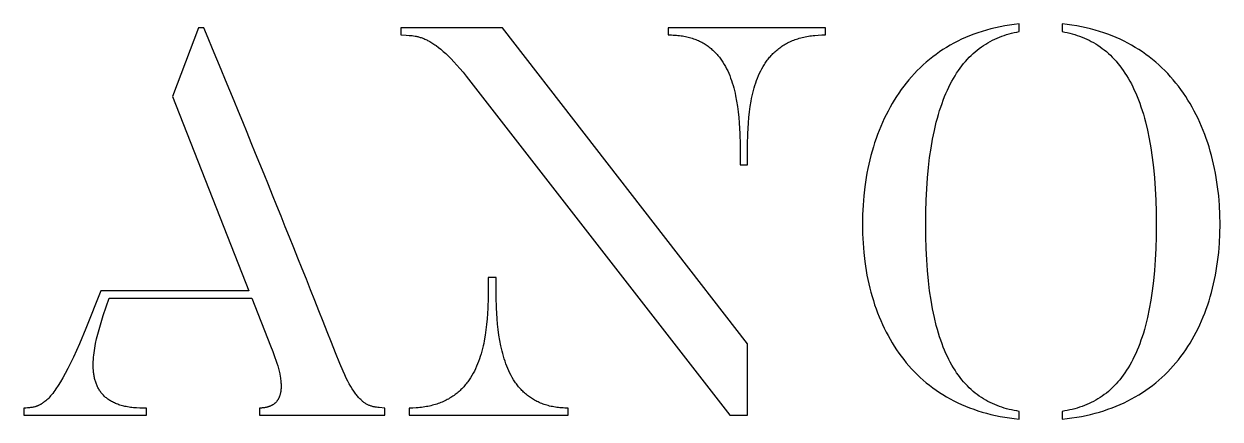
# Model space of a CAD drawing. Header units: millimetres. Extents: x 3735 to 5333, y 3252 to 4770.
# Drawn here: x 4995.3 to 5041.62, y 3393.63 to 3408.93 of the extents above; entities that cross this region are included whole.
import ezdxf

# ---------------------------------------------------------------- set-up
doc = ezdxf.new("R2010")
doc.units = ezdxf.units.MM
doc.layers.add('MASHARAB', color=6, linetype='Continuous', true_color=0xff00ff)

msp = doc.modelspace()

# ---------------------------------------------------------------- linework, layer by layer
at = {"layer": 'MASHARAB'}
msp.add_lwpolyline([(5007.526, 3395.779, 0.004811), (5002.263, 3408.776), (5002.05, 3408.776), (5001.048, 3406.113), (5004.01, 3398.591), (4998.278, 3398.591), (4997.699, 3397.131), (4997.446, 3396.537), (4997.213, 3396.025), (4997, 3395.589), (4996.899, 3395.397), (4996.803, 3395.223), (4996.71, 3395.064), (4996.621, 3394.921), (4996.535, 3394.792), (4996.493, 3394.732), (4996.451, 3394.676), (4996.411, 3394.623), (4996.371, 3394.574), (4996.331, 3394.527), (4996.293, 3394.483), (4996.254, 3394.442), (4996.216, 3394.404), (4996.179, 3394.369), (4996.142, 3394.336), (4996.105, 3394.305), (4996.069, 3394.277), (4996.051, 3394.263), (4996.033, 3394.251), (4996.015, 3394.238), (4995.998, 3394.227), (4995.98, 3394.216), (4995.962, 3394.205), (4995.945, 3394.195), (4995.927, 3394.185), (4995.91, 3394.176), (4995.892, 3394.167), (4995.875, 3394.159), (4995.858, 3394.151), (4995.84, 3394.144), (4995.823, 3394.136), (4995.806, 3394.13), (4995.788, 3394.123), (4995.771, 3394.118), (4995.754, 3394.112), (4995.737, 3394.107), (4995.719, 3394.102), (4995.685, 3394.093), (4995.65, 3394.085), (4995.616, 3394.079), (4995.581, 3394.073), (4995.546, 3394.069), (4995.511, 3394.065), (4995.476, 3394.062), (4995.44, 3394.059), (4995.369, 3394.055), (4995.296, 3394.053), (4995.296, 3393.776), (5000.047, 3393.776), (5000.047, 3394.053), (4999.911, 3394.051), (4999.781, 3394.053), (4999.656, 3394.059), (4999.536, 3394.068), (4999.478, 3394.074), (4999.422, 3394.081), (4999.367, 3394.089), (4999.313, 3394.098), (4999.26, 3394.108), (4999.209, 3394.118), (4999.159, 3394.13), (4999.11, 3394.142), (4999.062, 3394.155), (4999.016, 3394.169), (4998.971, 3394.183), (4998.927, 3394.199), (4998.884, 3394.215), (4998.842, 3394.232), (4998.802, 3394.25), (4998.762, 3394.269), (4998.724, 3394.288), (4998.687, 3394.308), (4998.651, 3394.329), (4998.616, 3394.35), (4998.582, 3394.373), (4998.55, 3394.395), (4998.518, 3394.419), (4998.487, 3394.443), (4998.458, 3394.468), (4998.429, 3394.494), (4998.401, 3394.52), (4998.375, 3394.547), (4998.349, 3394.574), (4998.325, 3394.602), (4998.301, 3394.631), (4998.278, 3394.66), (4998.257, 3394.69), (4998.236, 3394.721), (4998.216, 3394.752), (4998.197, 3394.783), (4998.179, 3394.815), (4998.162, 3394.848), (4998.145, 3394.881), (4998.13, 3394.915), (4998.115, 3394.949), (4998.101, 3394.983), (4998.088, 3395.018), (4998.076, 3395.054), (4998.065, 3395.09), (4998.054, 3395.126), (4998.044, 3395.163), (4998.035, 3395.2), (4998.027, 3395.238), (4998.019, 3395.276), (4998.012, 3395.315), (4998.006, 3395.354), (4998.001, 3395.393), (4997.996, 3395.432), (4997.988, 3395.513), (4997.983, 3395.594), (4997.981, 3395.677), (4997.981, 3395.761), (4997.983, 3395.846), (4997.988, 3395.932), (4997.994, 3396.019), (4998.003, 3396.106), (4998.013, 3396.195), (4998.026, 3396.284), (4998.04, 3396.373), (4998.073, 3396.554), (4998.112, 3396.735), (4998.156, 3396.918), (4998.205, 3397.1), (4998.256, 3397.281), (4998.368, 3397.638), (4998.598, 3398.314), (5004.117, 3398.314), (5004.841, 3396.461), (5004.933, 3396.237), (5005.017, 3396.015), (5005.055, 3395.905), (5005.09, 3395.796), (5005.123, 3395.688), (5005.152, 3395.581), (5005.178, 3395.476), (5005.2, 3395.374), (5005.219, 3395.273), (5005.227, 3395.223), (5005.234, 3395.175), (5005.24, 3395.126), (5005.245, 3395.079), (5005.249, 3395.032), (5005.252, 3394.986), (5005.253, 3394.941), (5005.254, 3394.896), (5005.253, 3394.852), (5005.251, 3394.809), (5005.248, 3394.767), (5005.244, 3394.726), (5005.238, 3394.686), (5005.235, 3394.666), (5005.231, 3394.647), (5005.227, 3394.628), (5005.223, 3394.609), (5005.218, 3394.59), (5005.213, 3394.572), (5005.208, 3394.553), (5005.202, 3394.535), (5005.196, 3394.518), (5005.19, 3394.5), (5005.183, 3394.483), (5005.176, 3394.466), (5005.169, 3394.45), (5005.161, 3394.433), (5005.153, 3394.417), (5005.145, 3394.402), (5005.136, 3394.386), (5005.127, 3394.371), (5005.117, 3394.356), (5005.107, 3394.342), (5005.097, 3394.328), (5005.086, 3394.314), (5005.075, 3394.3), (5005.063, 3394.287), (5005.051, 3394.274), (5005.039, 3394.262), (5005.026, 3394.249), (5005.013, 3394.237), (5004.999, 3394.226), (5004.985, 3394.215), (5004.971, 3394.204), (5004.956, 3394.193), (5004.941, 3394.183), (5004.925, 3394.173), (5004.909, 3394.164), (5004.893, 3394.154), (5004.876, 3394.146), (5004.858, 3394.137), (5004.841, 3394.129), (5004.822, 3394.122), (5004.804, 3394.114), (5004.784, 3394.108), (5004.765, 3394.101), (5004.745, 3394.095), (5004.724, 3394.089), (5004.703, 3394.084), (5004.682, 3394.079), (5004.66, 3394.075), (5004.638, 3394.071), (5004.615, 3394.067), (5004.592, 3394.064), (5004.568, 3394.061), (5004.544, 3394.059), (5004.519, 3394.057), (5004.494, 3394.055), (5004.468, 3394.054), (5004.415, 3394.053), (5004.415, 3393.776), (5009.273, 3393.776), (5009.273, 3394.053), (5009.055, 3394.07), (5009.003, 3394.075), (5008.95, 3394.082), (5008.898, 3394.091), (5008.873, 3394.096), (5008.847, 3394.101), (5008.821, 3394.107), (5008.796, 3394.114), (5008.77, 3394.121), (5008.745, 3394.129), (5008.719, 3394.138), (5008.694, 3394.147), (5008.669, 3394.157), (5008.643, 3394.168), (5008.618, 3394.18), (5008.592, 3394.193), (5008.567, 3394.207), (5008.542, 3394.222), (5008.516, 3394.238), (5008.49, 3394.255), (5008.465, 3394.273), (5008.439, 3394.293), (5008.413, 3394.313), (5008.388, 3394.335), (5008.362, 3394.358), (5008.336, 3394.383), (5008.309, 3394.409), (5008.283, 3394.436), (5008.257, 3394.465), (5008.23, 3394.495), (5008.203, 3394.527), (5008.177, 3394.56), (5008.15, 3394.595), (5008.122, 3394.632), (5008.095, 3394.67), (5008.067, 3394.71), (5008.011, 3394.796), (5007.955, 3394.889), (5007.897, 3394.99), (5007.838, 3395.1), (5007.778, 3395.217), (5007.717, 3395.344), (5007.655, 3395.479)], format="xyb", close=True, dxfattribs=at)
for points in [[(5012.426, 3406.901), (5022.632, 3393.776), (5023.314, 3393.776), (5023.314, 3396.546), (5013.832, 3408.776), (5009.891, 3408.776), (5009.891, 3408.499), (5010.103, 3408.488), (5010.214, 3408.482), (5010.271, 3408.477), (5010.329, 3408.471), (5010.388, 3408.463), (5010.45, 3408.453), (5010.481, 3408.447), (5010.512, 3408.44), (5010.544, 3408.433), (5010.577, 3408.424), (5010.61, 3408.415), (5010.643, 3408.405), (5010.677, 3408.394), (5010.712, 3408.382), (5010.747, 3408.369), (5010.782, 3408.355), (5010.818, 3408.34), (5010.855, 3408.323), (5010.892, 3408.306), (5010.93, 3408.287), (5010.968, 3408.267), (5011.008, 3408.245), (5011.047, 3408.222), (5011.088, 3408.198), (5011.129, 3408.172), (5011.171, 3408.145), (5011.213, 3408.116), (5011.257, 3408.085), (5011.345, 3408.018), (5011.437, 3407.945), (5011.533, 3407.864), (5011.631, 3407.775), (5011.733, 3407.678), (5011.839, 3407.572), (5011.948, 3407.457), (5012.062, 3407.333), (5012.179, 3407.199), (5012.301, 3407.056)], [(5026.34, 3408.499), (5026.34, 3408.776), (5020.246, 3408.776), (5020.246, 3408.499), (5020.376, 3408.498), (5020.439, 3408.496), (5020.501, 3408.492), (5020.563, 3408.488), (5020.623, 3408.482), (5020.682, 3408.476), (5020.741, 3408.468), (5020.798, 3408.459), (5020.854, 3408.45), (5020.91, 3408.439), (5020.964, 3408.427), (5021.018, 3408.414), (5021.071, 3408.401), (5021.122, 3408.386), (5021.173, 3408.37), (5021.223, 3408.354), (5021.272, 3408.336), (5021.32, 3408.318), (5021.368, 3408.299), (5021.414, 3408.279), (5021.459, 3408.258), (5021.504, 3408.236), (5021.548, 3408.213), (5021.591, 3408.189), (5021.633, 3408.165), (5021.674, 3408.139), (5021.715, 3408.113), (5021.754, 3408.086), (5021.793, 3408.059), (5021.831, 3408.03), (5021.868, 3408.001), (5021.905, 3407.971), (5021.941, 3407.94), (5021.976, 3407.909), (5022.01, 3407.877), (5022.043, 3407.844), (5022.076, 3407.81), (5022.108, 3407.776), (5022.139, 3407.741), (5022.17, 3407.706), (5022.2, 3407.67), (5022.229, 3407.633), (5022.258, 3407.596), (5022.285, 3407.558), (5022.313, 3407.519), (5022.339, 3407.48), (5022.365, 3407.44), (5022.415, 3407.359), (5022.462, 3407.275), (5022.507, 3407.19), (5022.549, 3407.103), (5022.589, 3407.014), (5022.627, 3406.923), (5022.663, 3406.83), (5022.696, 3406.736), (5022.728, 3406.64), (5022.757, 3406.543), (5022.785, 3406.445), (5022.81, 3406.346), (5022.834, 3406.245), (5022.856, 3406.144), (5022.895, 3405.938), (5022.929, 3405.73), (5022.956, 3405.519), (5022.979, 3405.308), (5022.996, 3405.095), (5023.02, 3404.672), (5023.032, 3404.257), (5023.037, 3403.471), (5023.314, 3403.471), (5023.317, 3404.257), (5023.328, 3404.672), (5023.352, 3405.095), (5023.37, 3405.308), (5023.393, 3405.519), (5023.422, 3405.73), (5023.457, 3405.938), (5023.477, 3406.041), (5023.498, 3406.144), (5023.521, 3406.245), (5023.547, 3406.346), (5023.574, 3406.445), (5023.603, 3406.543), (5023.635, 3406.64), (5023.668, 3406.736), (5023.704, 3406.83), (5023.742, 3406.923), (5023.783, 3407.014), (5023.826, 3407.103), (5023.872, 3407.19), (5023.92, 3407.275), (5023.945, 3407.317), (5023.971, 3407.359), (5023.997, 3407.4), (5024.025, 3407.44), (5024.053, 3407.48), (5024.081, 3407.519), (5024.111, 3407.558), (5024.141, 3407.596), (5024.172, 3407.633), (5024.203, 3407.67), (5024.236, 3407.706), (5024.269, 3407.741), (5024.303, 3407.776), (5024.338, 3407.81), (5024.373, 3407.844), (5024.41, 3407.877), (5024.447, 3407.909), (5024.485, 3407.94), (5024.524, 3407.971), (5024.563, 3408.001), (5024.604, 3408.03), (5024.646, 3408.059), (5024.688, 3408.086), (5024.731, 3408.113), (5024.775, 3408.139), (5024.82, 3408.165), (5024.866, 3408.189), (5024.913, 3408.213), (5024.961, 3408.236), (5025.01, 3408.258), (5025.059, 3408.279), (5025.11, 3408.299), (5025.162, 3408.318), (5025.214, 3408.336), (5025.268, 3408.354), (5025.323, 3408.37), (5025.378, 3408.386), (5025.435, 3408.401), (5025.492, 3408.414), (5025.551, 3408.427), (5025.611, 3408.439), (5025.672, 3408.45), (5025.734, 3408.459), (5025.796, 3408.468), (5025.86, 3408.476), (5025.926, 3408.482), (5026.059, 3408.492), (5026.197, 3408.498)], [(5030.217, 3401.17), (5030.222, 3401.645), (5030.235, 3402.103), (5030.256, 3402.541), (5030.286, 3402.962), (5030.323, 3403.364), (5030.369, 3403.749), (5030.423, 3404.117), (5030.484, 3404.468), (5030.552, 3404.802), (5030.628, 3405.12), (5030.669, 3405.274), (5030.712, 3405.423), (5030.756, 3405.568), (5030.802, 3405.709), (5030.849, 3405.846), (5030.899, 3405.98), (5030.95, 3406.11), (5031.002, 3406.236), (5031.057, 3406.358), (5031.113, 3406.477), (5031.17, 3406.592), (5031.229, 3406.704), (5031.29, 3406.812), (5031.352, 3406.917), (5031.416, 3407.018), (5031.481, 3407.116), (5031.548, 3407.21), (5031.616, 3407.301), (5031.686, 3407.389), (5031.757, 3407.473), (5031.83, 3407.555), (5031.904, 3407.633), (5031.979, 3407.708), (5032.055, 3407.78), (5032.133, 3407.849), (5032.212, 3407.914), (5032.293, 3407.977), (5032.375, 3408.037), (5032.458, 3408.094), (5032.542, 3408.148), (5032.627, 3408.199), (5032.714, 3408.248), (5032.802, 3408.294), (5032.891, 3408.337), (5032.981, 3408.377), (5033.072, 3408.415), (5033.165, 3408.45), (5033.258, 3408.483), (5033.352, 3408.513), (5033.448, 3408.54), (5033.544, 3408.566), (5033.642, 3408.588), (5033.74, 3408.609), (5033.84, 3408.627), (5033.84, 3408.925), (5033.649, 3408.904), (5033.462, 3408.879), (5033.278, 3408.849), (5033.097, 3408.815), (5032.919, 3408.777), (5032.745, 3408.735), (5032.573, 3408.689), (5032.404, 3408.638), (5032.239, 3408.584), (5032.076, 3408.526), (5031.916, 3408.464), (5031.76, 3408.399), (5031.607, 3408.33), (5031.456, 3408.257), (5031.309, 3408.18), (5031.165, 3408.1), (5031.024, 3408.016), (5030.886, 3407.929), (5030.75, 3407.839), (5030.618, 3407.745), (5030.489, 3407.648), (5030.363, 3407.548), (5030.24, 3407.445), (5030.12, 3407.338), (5030.004, 3407.229), (5029.89, 3407.116), (5029.779, 3407.001), (5029.671, 3406.883), (5029.566, 3406.762), (5029.464, 3406.638), (5029.365, 3406.511), (5029.269, 3406.382), (5029.176, 3406.25), (5029.086, 3406.115), (5029, 3405.979), (5028.916, 3405.839), (5028.835, 3405.697), (5028.757, 3405.553), (5028.682, 3405.407), (5028.61, 3405.258), (5028.541, 3405.108), (5028.475, 3404.955), (5028.412, 3404.8), (5028.352, 3404.643), (5028.294, 3404.484), (5028.24, 3404.323), (5028.189, 3404.161), (5028.141, 3403.996), (5028.095, 3403.83), (5028.053, 3403.663), (5028.013, 3403.493), (5027.977, 3403.322), (5027.943, 3403.15), (5027.913, 3402.976), (5027.86, 3402.624), (5027.819, 3402.267), (5027.79, 3401.905), (5027.773, 3401.539), (5027.767, 3401.17), (5027.773, 3400.8), (5027.79, 3400.436), (5027.819, 3400.077), (5027.86, 3399.723), (5027.885, 3399.549), (5027.913, 3399.376), (5027.943, 3399.204), (5027.977, 3399.035), (5028.013, 3398.867), (5028.053, 3398.7), (5028.095, 3398.536), (5028.141, 3398.373), (5028.189, 3398.212), (5028.24, 3398.053), (5028.294, 3397.896), (5028.352, 3397.741), (5028.412, 3397.588), (5028.475, 3397.438), (5028.541, 3397.289), (5028.61, 3397.143), (5028.682, 3396.998), (5028.757, 3396.857), (5028.835, 3396.717), (5028.916, 3396.58), (5029, 3396.445), (5029.086, 3396.313), (5029.176, 3396.183), (5029.269, 3396.056), (5029.365, 3395.931), (5029.464, 3395.81), (5029.566, 3395.69), (5029.671, 3395.574), (5029.779, 3395.46), (5029.89, 3395.35), (5030.004, 3395.242), (5030.12, 3395.137), (5030.24, 3395.035), (5030.363, 3394.936), (5030.489, 3394.841), (5030.618, 3394.748), (5030.75, 3394.659), (5030.886, 3394.572), (5031.024, 3394.49), (5031.165, 3394.41), (5031.309, 3394.334), (5031.456, 3394.261), (5031.607, 3394.192), (5031.76, 3394.126), (5031.916, 3394.064), (5032.076, 3394.005), (5032.239, 3393.95), (5032.404, 3393.899), (5032.573, 3393.851), (5032.745, 3393.807), (5032.919, 3393.767), (5033.097, 3393.731), (5033.278, 3393.699), (5033.462, 3393.671), (5033.649, 3393.647), (5033.84, 3393.627), (5033.84, 3393.925), (5033.74, 3393.941), (5033.642, 3393.959), (5033.544, 3393.98), (5033.448, 3394.002), (5033.352, 3394.027), (5033.258, 3394.054), (5033.165, 3394.083), (5033.072, 3394.115), (5032.981, 3394.149), (5032.891, 3394.186), (5032.802, 3394.225), (5032.714, 3394.267), (5032.627, 3394.311), (5032.542, 3394.359), (5032.458, 3394.408), (5032.375, 3394.461), (5032.293, 3394.516), (5032.212, 3394.575), (5032.133, 3394.636), (5032.055, 3394.7), (5031.979, 3394.767), (5031.904, 3394.837), (5031.83, 3394.911), (5031.757, 3394.987), (5031.686, 3395.067), (5031.616, 3395.15), (5031.548, 3395.236), (5031.481, 3395.325), (5031.416, 3395.418), (5031.352, 3395.515), (5031.29, 3395.614), (5031.229, 3395.718), (5031.17, 3395.825), (5031.113, 3395.935), (5031.057, 3396.049), (5031.002, 3396.167), (5030.95, 3396.289), (5030.899, 3396.414), (5030.849, 3396.544), (5030.802, 3396.677), (5030.756, 3396.814), (5030.712, 3396.955), (5030.669, 3397.101), (5030.628, 3397.25), (5030.552, 3397.561), (5030.484, 3397.889), (5030.423, 3398.235), (5030.369, 3398.598), (5030.323, 3398.979), (5030.286, 3399.379), (5030.256, 3399.797), (5030.235, 3400.235), (5030.222, 3400.692)], [(5041.617, 3401.17), (5041.611, 3401.539), (5041.593, 3401.905), (5041.564, 3402.267), (5041.522, 3402.624), (5041.497, 3402.801), (5041.469, 3402.976), (5041.439, 3403.15), (5041.405, 3403.322), (5041.368, 3403.493), (5041.328, 3403.663), (5041.285, 3403.83), (5041.239, 3403.996), (5041.191, 3404.161), (5041.139, 3404.323), (5041.084, 3404.484), (5041.027, 3404.643), (5040.966, 3404.8), (5040.902, 3404.955), (5040.836, 3405.108), (5040.766, 3405.258), (5040.693, 3405.407), (5040.618, 3405.553), (5040.539, 3405.697), (5040.458, 3405.839), (5040.373, 3405.979), (5040.285, 3406.115), (5040.195, 3406.25), (5040.101, 3406.382), (5040.004, 3406.511), (5039.905, 3406.638), (5039.802, 3406.762), (5039.696, 3406.883), (5039.588, 3407.001), (5039.476, 3407.116), (5039.361, 3407.229), (5039.243, 3407.338), (5039.123, 3407.445), (5038.999, 3407.548), (5038.872, 3407.648), (5038.742, 3407.745), (5038.609, 3407.839), (5038.473, 3407.929), (5038.334, 3408.016), (5038.192, 3408.1), (5038.047, 3408.18), (5037.898, 3408.257), (5037.747, 3408.33), (5037.593, 3408.399), (5037.435, 3408.464), (5037.275, 3408.526), (5037.112, 3408.584), (5036.945, 3408.638), (5036.775, 3408.689), (5036.603, 3408.735), (5036.427, 3408.777), (5036.248, 3408.815), (5036.066, 3408.849), (5035.881, 3408.879), (5035.693, 3408.904), (5035.502, 3408.925), (5035.502, 3408.627), (5035.601, 3408.609), (5035.699, 3408.588), (5035.797, 3408.566), (5035.894, 3408.541), (5035.989, 3408.513), (5036.084, 3408.483), (5036.177, 3408.451), (5036.27, 3408.416), (5036.361, 3408.378), (5036.452, 3408.338), (5036.541, 3408.295), (5036.629, 3408.25), (5036.716, 3408.202), (5036.802, 3408.151), (5036.886, 3408.097), (5036.97, 3408.04), (5037.052, 3407.98), (5037.133, 3407.918), (5037.212, 3407.852), (5037.291, 3407.784), (5037.368, 3407.712), (5037.443, 3407.638), (5037.518, 3407.56), (5037.591, 3407.479), (5037.662, 3407.395), (5037.732, 3407.307), (5037.801, 3407.217), (5037.868, 3407.123), (5037.934, 3407.025), (5037.998, 3406.924), (5038.061, 3406.82), (5038.122, 3406.712), (5038.182, 3406.601), (5038.24, 3406.486), (5038.296, 3406.367), (5038.351, 3406.245), (5038.404, 3406.119), (5038.456, 3405.989), (5038.506, 3405.856), (5038.554, 3405.718), (5038.6, 3405.577), (5038.645, 3405.432), (5038.688, 3405.283), (5038.729, 3405.13), (5038.806, 3404.812), (5038.875, 3404.477), (5038.937, 3404.126), (5038.991, 3403.757), (5039.038, 3403.371), (5039.076, 3402.968), (5039.106, 3402.546), (5039.127, 3402.106), (5039.141, 3401.647), (5039.145, 3401.17), (5039.141, 3400.692), (5039.127, 3400.235), (5039.106, 3399.797), (5039.076, 3399.379), (5039.038, 3398.979), (5038.991, 3398.598), (5038.937, 3398.235), (5038.875, 3397.889), (5038.806, 3397.561), (5038.729, 3397.25), (5038.688, 3397.101), (5038.645, 3396.955), (5038.6, 3396.814), (5038.554, 3396.677), (5038.506, 3396.544), (5038.456, 3396.414), (5038.404, 3396.289), (5038.351, 3396.167), (5038.296, 3396.049), (5038.24, 3395.935), (5038.182, 3395.825), (5038.122, 3395.718), (5038.061, 3395.614), (5037.998, 3395.515), (5037.934, 3395.418), (5037.868, 3395.325), (5037.801, 3395.236), (5037.732, 3395.15), (5037.662, 3395.067), (5037.591, 3394.987), (5037.518, 3394.911), (5037.443, 3394.837), (5037.368, 3394.767), (5037.291, 3394.7), (5037.212, 3394.636), (5037.133, 3394.575), (5037.052, 3394.516), (5036.97, 3394.461), (5036.886, 3394.408), (5036.802, 3394.359), (5036.716, 3394.311), (5036.629, 3394.267), (5036.541, 3394.225), (5036.452, 3394.186), (5036.361, 3394.149), (5036.27, 3394.115), (5036.177, 3394.083), (5036.084, 3394.054), (5035.989, 3394.027), (5035.894, 3394.002), (5035.797, 3393.98), (5035.699, 3393.959), (5035.601, 3393.941), (5035.502, 3393.925), (5035.502, 3393.627), (5035.693, 3393.647), (5035.881, 3393.671), (5036.066, 3393.699), (5036.248, 3393.731), (5036.427, 3393.767), (5036.603, 3393.807), (5036.775, 3393.85), (5036.945, 3393.898), (5037.112, 3393.949), (5037.275, 3394.004), (5037.435, 3394.062), (5037.593, 3394.124), (5037.747, 3394.19), (5037.898, 3394.259), (5038.047, 3394.331), (5038.192, 3394.407), (5038.334, 3394.486), (5038.473, 3394.569), (5038.609, 3394.655), (5038.742, 3394.744), (5038.872, 3394.836), (5038.999, 3394.931), (5039.123, 3395.03), (5039.243, 3395.131), (5039.361, 3395.236), (5039.476, 3395.343), (5039.588, 3395.454), (5039.696, 3395.567), (5039.802, 3395.683), (5039.905, 3395.802), (5040.004, 3395.924), (5040.101, 3396.048), (5040.195, 3396.175), (5040.285, 3396.304), (5040.373, 3396.436), (5040.458, 3396.571), (5040.539, 3396.708), (5040.618, 3396.847), (5040.693, 3396.989), (5040.766, 3397.133), (5040.836, 3397.28), (5040.902, 3397.428), (5040.966, 3397.579), (5041.027, 3397.732), (5041.084, 3397.887), (5041.139, 3398.044), (5041.191, 3398.203), (5041.239, 3398.364), (5041.285, 3398.527), (5041.328, 3398.692), (5041.368, 3398.858), (5041.405, 3399.027), (5041.439, 3399.197), (5041.469, 3399.369), (5041.497, 3399.542), (5041.522, 3399.717), (5041.564, 3400.072), (5041.593, 3400.432), (5041.611, 3400.798)], [(5013.577, 3399.103), (5013.278, 3399.103), (5013.273, 3398.335), (5013.26, 3397.925), (5013.249, 3397.716), (5013.234, 3397.505), (5013.214, 3397.293), (5013.189, 3397.082), (5013.159, 3396.871), (5013.122, 3396.662), (5013.102, 3396.559), (5013.079, 3396.456), (5013.055, 3396.354), (5013.028, 3396.253), (5013, 3396.152), (5012.97, 3396.053), (5012.938, 3395.955), (5012.903, 3395.859), (5012.866, 3395.764), (5012.827, 3395.67), (5012.785, 3395.578), (5012.741, 3395.488), (5012.695, 3395.399), (5012.645, 3395.312), (5012.593, 3395.228), (5012.566, 3395.186), (5012.539, 3395.145), (5012.51, 3395.105), (5012.481, 3395.065), (5012.451, 3395.026), (5012.421, 3394.987), (5012.389, 3394.949), (5012.357, 3394.911), (5012.325, 3394.874), (5012.291, 3394.838), (5012.257, 3394.802), (5012.221, 3394.768), (5012.185, 3394.733), (5012.149, 3394.7), (5012.111, 3394.667), (5012.072, 3394.635), (5012.033, 3394.603), (5011.993, 3394.572), (5011.952, 3394.542), (5011.91, 3394.513), (5011.868, 3394.485), (5011.824, 3394.457), (5011.78, 3394.43), (5011.734, 3394.404), (5011.688, 3394.379), (5011.641, 3394.355), (5011.593, 3394.331), (5011.544, 3394.309), (5011.494, 3394.287), (5011.443, 3394.266), (5011.391, 3394.246), (5011.338, 3394.227), (5011.284, 3394.209), (5011.229, 3394.191), (5011.173, 3394.175), (5011.117, 3394.16), (5011.059, 3394.145), (5011, 3394.132), (5010.94, 3394.12), (5010.879, 3394.108), (5010.817, 3394.098), (5010.754, 3394.089), (5010.69, 3394.08), (5010.625, 3394.073), (5010.558, 3394.067), (5010.491, 3394.062), (5010.353, 3394.055), (5010.21, 3394.053), (5010.21, 3393.776), (5016.368, 3393.776), (5016.368, 3394.053), (5016.303, 3394.054), (5016.239, 3394.055), (5016.176, 3394.058), (5016.114, 3394.062), (5016.054, 3394.067), (5015.994, 3394.073), (5015.935, 3394.081), (5015.877, 3394.089), (5015.82, 3394.098), (5015.764, 3394.109), (5015.708, 3394.12), (5015.654, 3394.133), (5015.601, 3394.146), (5015.549, 3394.161), (5015.497, 3394.176), (5015.447, 3394.192), (5015.397, 3394.21), (5015.348, 3394.228), (5015.3, 3394.247), (5015.253, 3394.267), (5015.207, 3394.288), (5015.162, 3394.31), (5015.118, 3394.333), (5015.074, 3394.357), (5015.031, 3394.381), (5014.989, 3394.406), (5014.948, 3394.433), (5014.908, 3394.46), (5014.868, 3394.487), (5014.829, 3394.516), (5014.792, 3394.545), (5014.754, 3394.575), (5014.718, 3394.606), (5014.682, 3394.638), (5014.647, 3394.67), (5014.613, 3394.703), (5014.58, 3394.737), (5014.547, 3394.771), (5014.515, 3394.807), (5014.484, 3394.842), (5014.453, 3394.879), (5014.423, 3394.916), (5014.394, 3394.954), (5014.366, 3394.992), (5014.338, 3395.031), (5014.311, 3395.07), (5014.284, 3395.11), (5014.258, 3395.151), (5014.208, 3395.234), (5014.161, 3395.319), (5014.116, 3395.406), (5014.074, 3395.495), (5014.033, 3395.585), (5013.995, 3395.677), (5013.959, 3395.771), (5013.926, 3395.867), (5013.894, 3395.964), (5013.864, 3396.062), (5013.836, 3396.161), (5013.811, 3396.261), (5013.786, 3396.363), (5013.764, 3396.465), (5013.724, 3396.672), (5013.69, 3396.881), (5013.662, 3397.091), (5013.639, 3397.303), (5013.62, 3397.514), (5013.595, 3397.933), (5013.582, 3398.341)]]:
    msp.add_lwpolyline(points, close=True, dxfattribs=at)

doc.saveas('drawing.dxf')
